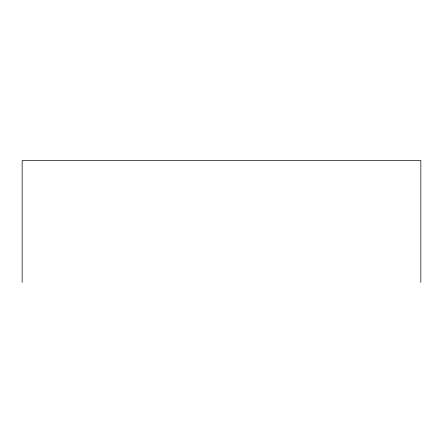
<?xml version="1.0" encoding="UTF-8"?>
<svg xmlns="http://www.w3.org/2000/svg" width="443" height="443" viewBox="0 0 443 443"><rect width="100%" height="100%" fill="white"/><g stroke="black" fill="none" stroke-linecap="round" stroke-linejoin="round"><path stroke-width="0.66" d="M420.85 282.429L420.85 160.571L22.15 160.571L22.15 282.429"/></g></svg>
